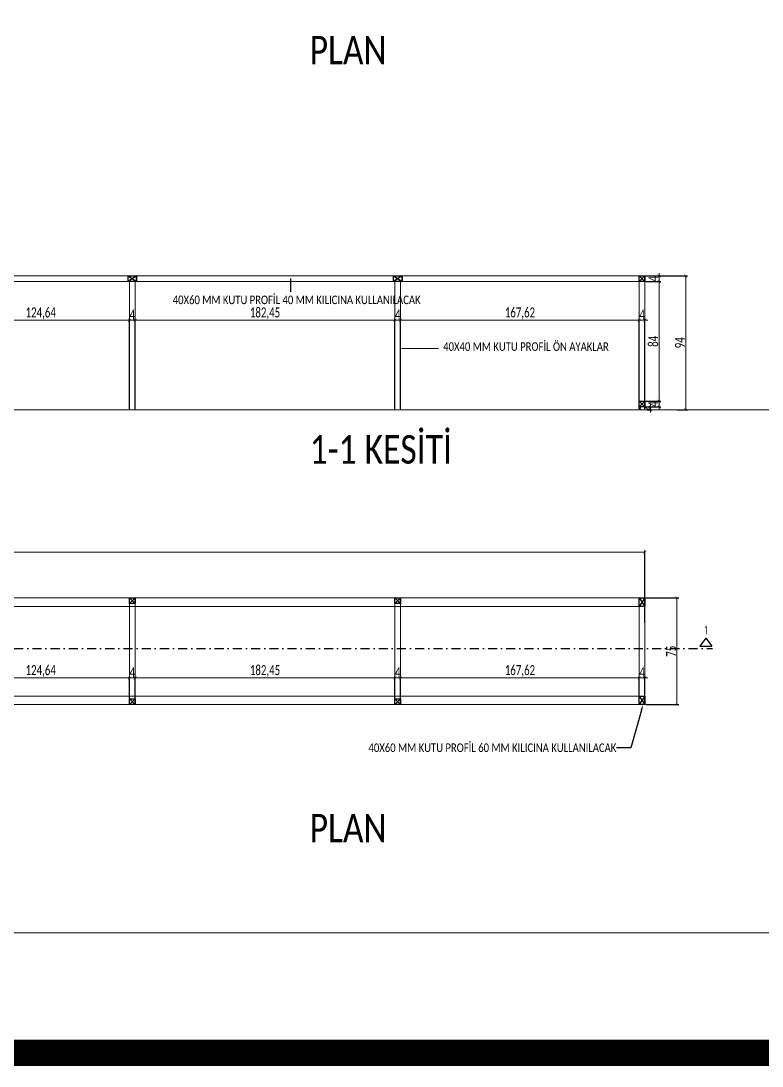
# Model space of a CAD drawing. Header units: millimetres. Extents: x -24 to 530668, y -246875 to -2983.
# Drawn here: x 273631 to 274152, y -110593 to -109859 of the extents above; entities that cross this region are included whole.
import ezdxf
from ezdxf import colors
from ezdxf.entities.mleader import LeaderData, LeaderLine
from ezdxf.math import Vec2, Vec3

# ---------------------------------------------------------------- set-up
doc = ezdxf.new("R2010")
doc.units = ezdxf.units.MM
doc.header["$PDMODE"] = 2
doc.linetypes.add('DASHDOT', pattern=[25.4, 12.7, -6.35, 0, -6.35])
doc.layers.get('0').update_dxf_attribs({"lineweight": 20})
for name, color, linetype, lineweight in [('demir-1', 103, 'Continuous', 20), ('kesitçizgisi', 7, 'DASHDOT', 25), ('KP', 167, 'Continuous', 30), ('makineekipman', 156, 'Continuous', 20), ('text', 1, 'Continuous', 20), ('ölçü', 251, 'Continuous', 5)]:
    doc.layers.add(name, color=color, linetype=linetype, lineweight=lineweight)
doc.layers.add('yazı', color=11, linetype='Continuous')
doc.styles.add('text2', font='calibri.ttf', dxfattribs={"width": 0.8})
doc.styles.add('Ölçü50', font='calibri.ttf', dxfattribs={"width": 0.7})
doc.dimstyles.new('ölçü10', dxfattribs={"dimtxt": 7, "dimasz": 2, "dimexe": 1.25, "dimexo": 0.625, "dimgap": 0.5, "dimtad": 1, "dimzin": 9, "dimtxsty": 'Ölçü50', "dimblk": 'ARCHTICK', "dimcen": 2, "dimclrd": 256, "dimclre": 256, "dimclrt": 1, "dimazin": 2, "dimtfac": 1, "dimtix": 1, "dimtmove": 0, "dimatfit": 3, "dimldrblk": 'ARCHTICK', "dimfxl": 1, "dimlwd": -1, "dimarcsym": 0})

# ---------------------------------------------------------------- blocks, each defined once
blk = doc.blocks.new('60lik')
at = {"layer": 'KP'}
blk.add_lwpolyline([(260700.19, -106004.33), (260704.19, -106004.33), (260704.19, -106010.33), (260700.19, -106010.33), (260700.19, -106004.33), (260704.19, -106010.33), (260704.19, -106004.33), (260700.19, -106010.33)], dxfattribs=at)
blk = doc.blocks.new('fdg')
at = {"layer": 'KP'}
blk.add_lwpolyline([(249315.5, -96506), (249319.5, -96506), (249319.5, -96510), (249315.5, -96510), (249315.5, -96506), (249319.5, -96510), (249319.5, -96506), (249315.5, -96510)], dxfattribs=at)
blk = doc.blocks.new('_ArchTick')
at = {"color": 0, "linetype": 'ByBlock', "const_width": 0.15}
blk.add_lwpolyline([(-0.5, -0.5), (0.5, 0.5)], dxfattribs=at)
blk = doc.blocks.new('*D393')
at = {"layer": 'DEFPOINTS', "color": 0, "transparency": 16777216}
for p in [(273707.56, -110320.36), (273582.92, -110335.08, 0), (273707.56, -110335.08, 0)]:
    blk.add_point(p, dxfattribs=at)
at = {"layer": 'ölçü', "lineweight": -2, "transparency": 16777216}
for p, q in [((273582.92, -110334.46), (273582.92, -110319.11)), ((273707.56, -110334.46), (273707.56, -110319.11))]:
    blk.add_line(p, q, dxfattribs=at)
at = {"layer": 'ölçü', "transparency": 16777216}
blk.add_line((273582.92, -110320.36), (273707.56, -110320.36), dxfattribs=at)
at = {"layer": 'ölçü', "transparency": 16777216, "xscale": 2, "yscale": 2, "zscale": 2, "rotation": 180}
blk.add_blockref('_ArchTick', (273582.92, -110320.36), dxfattribs=at)
at = {"layer": 'ölçü', "transparency": 16777216, "xscale": 2, "yscale": 2, "zscale": 2}
blk.add_blockref('_ArchTick', (273707.56, -110320.36), dxfattribs=at)
at = {"layer": 'ölçü', "color": 1, "transparency": 16777216, "insert": (273645.24, -110315.54), "char_height": 7, "attachment_point": 5, "style": 'Ölçü50'}
blk.add_mtext('124,64', dxfattribs=at)
blk = doc.blocks.new('*D394')
at = {"layer": 'DEFPOINTS', "color": 0, "transparency": 16777216}
for p in [(273711.56, -110320.36), (273707.56, -110335.08, 0), (273711.56, -110335.08, 0)]:
    blk.add_point(p, dxfattribs=at)
at = {"layer": 'ölçü', "transparency": 16777216}
for p, q in [((273707.56, -110320.36), (273705.56, -110320.36)), ((273707.56, -110320.36), (273711.56, -110320.36)), ((273711.56, -110320.36), (273713.56, -110320.36))]:
    blk.add_line(p, q, dxfattribs=at)
at = {"layer": 'ölçü', "lineweight": -2, "transparency": 16777216}
for p, q in [((273707.56, -110334.46), (273707.56, -110319.11)), ((273711.56, -110334.46), (273711.56, -110319.11))]:
    blk.add_line(p, q, dxfattribs=at)
at = {"layer": 'ölçü', "transparency": 16777216, "xscale": 2, "yscale": 2, "zscale": 2}
blk.add_blockref('_ArchTick', (273707.56, -110320.36), dxfattribs=at)
at = {"layer": 'ölçü', "transparency": 16777216, "xscale": 2, "yscale": 2, "zscale": 2, "rotation": 180}
blk.add_blockref('_ArchTick', (273711.56, -110320.36), dxfattribs=at)
at = {"layer": 'ölçü', "color": 1, "transparency": 16777216, "insert": (273709.56, -110316.34), "char_height": 7, "attachment_point": 5, "style": 'Ölçü50'}
blk.add_mtext('4', dxfattribs=at)
blk = doc.blocks.new('*D395')
at = {"layer": 'DEFPOINTS', "color": 0, "transparency": 16777216}
for p in [(273894.01, -110320.36), (273711.56, -110335.08, 0), (273894.01, -110335.08, 0)]:
    blk.add_point(p, dxfattribs=at)
at = {"layer": 'ölçü', "lineweight": -2, "transparency": 16777216}
for p, q in [((273711.56, -110334.46), (273711.56, -110319.11)), ((273894.01, -110334.46), (273894.01, -110319.11))]:
    blk.add_line(p, q, dxfattribs=at)
at = {"layer": 'ölçü', "transparency": 16777216}
blk.add_line((273711.56, -110320.36), (273894.01, -110320.36), dxfattribs=at)
at = {"layer": 'ölçü', "transparency": 16777216, "xscale": 2, "yscale": 2, "zscale": 2, "rotation": 180}
blk.add_blockref('_ArchTick', (273711.56, -110320.36), dxfattribs=at)
at = {"layer": 'ölçü', "transparency": 16777216, "xscale": 2, "yscale": 2, "zscale": 2}
blk.add_blockref('_ArchTick', (273894.01, -110320.36), dxfattribs=at)
at = {"layer": 'ölçü', "color": 1, "transparency": 16777216, "insert": (273802.78, -110315.54), "char_height": 7, "attachment_point": 5, "style": 'Ölçü50'}
blk.add_mtext('182,45', dxfattribs=at)
blk = doc.blocks.new('*D396')
at = {"layer": 'DEFPOINTS', "color": 0, "transparency": 16777216}
for p in [(273898.01, -110320.36), (273894.01, -110335.08, 0), (273898.01, -110335.08, 0)]:
    blk.add_point(p, dxfattribs=at)
at = {"layer": 'ölçü', "transparency": 16777216}
for p, q in [((273894.01, -110320.36), (273892.01, -110320.36)), ((273894.01, -110320.36), (273898.01, -110320.36)), ((273898.01, -110320.36), (273900.01, -110320.36))]:
    blk.add_line(p, q, dxfattribs=at)
at = {"layer": 'ölçü', "lineweight": -2, "transparency": 16777216}
for p, q in [((273894.01, -110334.46), (273894.01, -110319.11)), ((273898.01, -110334.46), (273898.01, -110319.11))]:
    blk.add_line(p, q, dxfattribs=at)
at = {"layer": 'ölçü', "transparency": 16777216, "xscale": 2, "yscale": 2, "zscale": 2}
blk.add_blockref('_ArchTick', (273894.01, -110320.36), dxfattribs=at)
at = {"layer": 'ölçü', "transparency": 16777216, "xscale": 2, "yscale": 2, "zscale": 2, "rotation": 180}
blk.add_blockref('_ArchTick', (273898.01, -110320.36), dxfattribs=at)
at = {"layer": 'ölçü', "color": 1, "transparency": 16777216, "insert": (273896.01, -110316.34), "char_height": 7, "attachment_point": 5, "style": 'Ölçü50'}
blk.add_mtext('4', dxfattribs=at)
blk = doc.blocks.new('*D397')
at = {"layer": 'DEFPOINTS', "color": 0, "transparency": 16777216}
for p in [(274065.63, -110320.36), (273898.01, -110335.08, 0), (274065.63, -110333.08, 0)]:
    blk.add_point(p, dxfattribs=at)
at = {"layer": 'ölçü', "lineweight": -2, "transparency": 16777216}
for p, q in [((273898.01, -110334.46), (273898.01, -110319.11)), ((274065.63, -110332.46), (274065.63, -110319.11))]:
    blk.add_line(p, q, dxfattribs=at)
at = {"layer": 'ölçü', "transparency": 16777216}
blk.add_line((273898.01, -110320.36), (274065.63, -110320.36), dxfattribs=at)
at = {"layer": 'ölçü', "transparency": 16777216, "xscale": 2, "yscale": 2, "zscale": 2, "rotation": 180}
blk.add_blockref('_ArchTick', (273898.01, -110320.36), dxfattribs=at)
at = {"layer": 'ölçü', "transparency": 16777216, "xscale": 2, "yscale": 2, "zscale": 2}
blk.add_blockref('_ArchTick', (274065.63, -110320.36), dxfattribs=at)
at = {"layer": 'ölçü', "color": 1, "transparency": 16777216, "insert": (273981.82, -110315.54), "char_height": 7, "attachment_point": 5, "style": 'Ölçü50'}
blk.add_mtext('167,62', dxfattribs=at)
blk = doc.blocks.new('*D398')
at = {"layer": 'DEFPOINTS', "color": 0, "transparency": 16777216}
for p in [(274069.63, -110320.36), (274065.63, -110333.08, 0), (274069.63, -110333.08, 0)]:
    blk.add_point(p, dxfattribs=at)
at = {"layer": 'ölçü', "transparency": 16777216}
for p, q in [((274065.63, -110320.36), (274063.63, -110320.36)), ((274065.63, -110320.36), (274069.63, -110320.36)), ((274069.63, -110320.36), (274071.63, -110320.36))]:
    blk.add_line(p, q, dxfattribs=at)
at = {"layer": 'ölçü', "lineweight": -2, "transparency": 16777216}
for p, q in [((274065.63, -110332.46), (274065.63, -110319.11)), ((274069.63, -110332.46), (274069.63, -110319.11))]:
    blk.add_line(p, q, dxfattribs=at)
at = {"layer": 'ölçü', "transparency": 16777216, "xscale": 2, "yscale": 2, "zscale": 2}
blk.add_blockref('_ArchTick', (274065.63, -110320.36), dxfattribs=at)
at = {"layer": 'ölçü', "transparency": 16777216, "xscale": 2, "yscale": 2, "zscale": 2, "rotation": 180}
blk.add_blockref('_ArchTick', (274069.63, -110320.36), dxfattribs=at)
at = {"layer": 'ölçü', "color": 1, "transparency": 16777216, "insert": (274067.63, -110316.34), "char_height": 7, "attachment_point": 5, "style": 'Ölçü50'}
blk.add_mtext('4', dxfattribs=at)
blk = doc.blocks.new('*D399')
at = {"layer": 'DEFPOINTS', "color": 0, "transparency": 16777216}
for p in [(274069.63, -110264.08, 0), (274069.63, -110339.08, 0), (274092.07, -110339.08)]:
    blk.add_point(p, dxfattribs=at)
at = {"layer": 'ölçü', "lineweight": -2, "transparency": 16777216}
for p, q in [((274070.26, -110264.08), (274093.32, -110264.08)), ((274070.26, -110339.08), (274093.32, -110339.08))]:
    blk.add_line(p, q, dxfattribs=at)
at = {"layer": 'ölçü', "transparency": 16777216}
blk.add_line((274092.07, -110264.08), (274092.07, -110339.08), dxfattribs=at)
at = {"layer": 'ölçü', "transparency": 16777216, "xscale": 2, "yscale": 2, "zscale": 2}
for p, rotation in [((274092.07, -110264.08), 90), ((274092.07, -110339.08), 270)]:
    blk.add_blockref('_ArchTick', p, dxfattribs=dict(at, rotation=rotation))
at = {"layer": 'ölçü', "color": 1, "transparency": 16777216, "insert": (274088.02, -110301.58), "char_height": 7, "attachment_point": 5, "rotation": 90, "style": 'Ölçü50'}
blk.add_mtext('75', dxfattribs=at)
blk = doc.blocks.new('*D404')
at = {"layer": 'DEFPOINTS', "color": 0, "transparency": 16777216}
for p in [(274069.63, -110232.1), (272831.63, -110279.26, 0), (274069.63, -110282.03, 0)]:
    blk.add_point(p, dxfattribs=at)
at = {"layer": 'ölçü', "lineweight": -2, "transparency": 16777216}
for p, q in [((272831.63, -110278.64), (272831.63, -110230.85)), ((274069.63, -110281.4), (274069.63, -110230.85))]:
    blk.add_line(p, q, dxfattribs=at)
at = {"layer": 'ölçü', "transparency": 16777216}
blk.add_line((272831.63, -110232.1), (274069.63, -110232.1), dxfattribs=at)
at = {"layer": 'ölçü', "transparency": 16777216, "xscale": 2, "yscale": 2, "zscale": 2, "rotation": 180}
blk.add_blockref('_ArchTick', (272831.63, -110232.1), dxfattribs=at)
at = {"layer": 'ölçü', "transparency": 16777216, "xscale": 2, "yscale": 2, "zscale": 2}
blk.add_blockref('_ArchTick', (274069.63, -110232.1), dxfattribs=at)
at = {"layer": 'ölçü', "color": 1, "transparency": 16777216, "insert": (273450.63, -110228.01), "char_height": 7, "attachment_point": 5, "style": 'Ölçü50'}
blk.add_mtext('1238', dxfattribs=at)
blk = doc.blocks.new('40 60')
at = {"layer": 'KP', "elevation": 0}
blk.add_lwpolyline([(272361.71, -110717.62), (272367.71, -110717.62), (272367.71, -110721.62), (272361.71, -110721.62), (272361.71, -110717.62), (272367.71, -110721.62), (272367.71, -110717.62), (272361.71, -110721.62)], dxfattribs=at)
blk = doc.blocks.new('*D428')
at = {"layer": 'DEFPOINTS', "color": 0, "transparency": 16777216}
for p in [(273707.56, -110069.11), (273582.92, -110131.92, 0), (273707.56, -110131.92, 0)]:
    blk.add_point(p, dxfattribs=at)
at = {"layer": 'ölçü', "lineweight": -2, "transparency": 16777216}
for p, q in [((273582.92, -110131.3), (273582.92, -110067.86)), ((273707.56, -110131.3), (273707.56, -110067.86))]:
    blk.add_line(p, q, dxfattribs=at)
at = {"layer": 'ölçü', "transparency": 16777216}
blk.add_line((273582.92, -110069.11), (273707.56, -110069.11), dxfattribs=at)
at = {"layer": 'ölçü', "transparency": 16777216, "xscale": 2, "yscale": 2, "zscale": 2, "rotation": 180}
blk.add_blockref('_ArchTick', (273582.92, -110069.11), dxfattribs=at)
at = {"layer": 'ölçü', "transparency": 16777216, "xscale": 2, "yscale": 2, "zscale": 2}
blk.add_blockref('_ArchTick', (273707.56, -110069.11), dxfattribs=at)
at = {"layer": 'ölçü', "color": 1, "transparency": 16777216, "insert": (273645.24, -110064.29), "char_height": 7, "attachment_point": 5, "style": 'Ölçü50'}
blk.add_mtext('124,64', dxfattribs=at)
blk = doc.blocks.new('*D429')
at = {"layer": 'DEFPOINTS', "color": 0, "transparency": 16777216}
for p in [(273711.56, -110069.11), (273707.56, -110131.92, 0), (273711.56, -110131.92, 0)]:
    blk.add_point(p, dxfattribs=at)
at = {"layer": 'ölçü', "transparency": 16777216}
for p, q in [((273707.56, -110069.11), (273705.56, -110069.11)), ((273707.56, -110069.11), (273711.56, -110069.11)), ((273711.56, -110069.11), (273713.56, -110069.11))]:
    blk.add_line(p, q, dxfattribs=at)
at = {"layer": 'ölçü', "lineweight": -2, "transparency": 16777216}
for p, q in [((273707.56, -110131.3), (273707.56, -110067.86)), ((273711.56, -110131.3), (273711.56, -110067.86))]:
    blk.add_line(p, q, dxfattribs=at)
at = {"layer": 'ölçü', "transparency": 16777216, "xscale": 2, "yscale": 2, "zscale": 2}
blk.add_blockref('_ArchTick', (273707.56, -110069.11), dxfattribs=at)
at = {"layer": 'ölçü', "transparency": 16777216, "xscale": 2, "yscale": 2, "zscale": 2, "rotation": 180}
blk.add_blockref('_ArchTick', (273711.56, -110069.11), dxfattribs=at)
at = {"layer": 'ölçü', "color": 1, "transparency": 16777216, "insert": (273709.56, -110065.09), "char_height": 7, "attachment_point": 5, "style": 'Ölçü50'}
blk.add_mtext('4', dxfattribs=at)
blk = doc.blocks.new('*D430')
at = {"layer": 'DEFPOINTS', "color": 0, "transparency": 16777216}
for p in [(273894.01, -110069.11), (273711.56, -110131.92, 0), (273894.01, -110131.92, 0)]:
    blk.add_point(p, dxfattribs=at)
at = {"layer": 'ölçü', "lineweight": -2, "transparency": 16777216}
for p, q in [((273711.56, -110131.3), (273711.56, -110067.86)), ((273894.01, -110131.3), (273894.01, -110067.86))]:
    blk.add_line(p, q, dxfattribs=at)
at = {"layer": 'ölçü', "transparency": 16777216}
blk.add_line((273711.56, -110069.11), (273894.01, -110069.11), dxfattribs=at)
at = {"layer": 'ölçü', "transparency": 16777216, "xscale": 2, "yscale": 2, "zscale": 2, "rotation": 180}
blk.add_blockref('_ArchTick', (273711.56, -110069.11), dxfattribs=at)
at = {"layer": 'ölçü', "transparency": 16777216, "xscale": 2, "yscale": 2, "zscale": 2}
blk.add_blockref('_ArchTick', (273894.01, -110069.11), dxfattribs=at)
at = {"layer": 'ölçü', "color": 1, "transparency": 16777216, "insert": (273802.78, -110064.29), "char_height": 7, "attachment_point": 5, "style": 'Ölçü50'}
blk.add_mtext('182,45', dxfattribs=at)
blk = doc.blocks.new('*D431')
at = {"layer": 'DEFPOINTS', "color": 0, "transparency": 16777216}
for p in [(273898.01, -110069.11), (273894.01, -110131.92, 0), (273898.01, -110131.92, 0)]:
    blk.add_point(p, dxfattribs=at)
at = {"layer": 'ölçü', "transparency": 16777216}
for p, q in [((273894.01, -110069.11), (273892.01, -110069.11)), ((273894.01, -110069.11), (273898.01, -110069.11)), ((273898.01, -110069.11), (273900.01, -110069.11))]:
    blk.add_line(p, q, dxfattribs=at)
at = {"layer": 'ölçü', "lineweight": -2, "transparency": 16777216}
for p, q in [((273894.01, -110131.3), (273894.01, -110067.86)), ((273898.01, -110131.3), (273898.01, -110067.86))]:
    blk.add_line(p, q, dxfattribs=at)
at = {"layer": 'ölçü', "transparency": 16777216, "xscale": 2, "yscale": 2, "zscale": 2}
blk.add_blockref('_ArchTick', (273894.01, -110069.11), dxfattribs=at)
at = {"layer": 'ölçü', "transparency": 16777216, "xscale": 2, "yscale": 2, "zscale": 2, "rotation": 180}
blk.add_blockref('_ArchTick', (273898.01, -110069.11), dxfattribs=at)
at = {"layer": 'ölçü', "color": 1, "transparency": 16777216, "insert": (273896.01, -110065.09), "char_height": 7, "attachment_point": 5, "style": 'Ölçü50'}
blk.add_mtext('4', dxfattribs=at)
blk = doc.blocks.new('*D432')
at = {"layer": 'DEFPOINTS', "color": 0, "transparency": 16777216}
for p in [(274065.63, -110069.11), (273898.01, -110131.92, 0), (274065.63, -110131.92, 0)]:
    blk.add_point(p, dxfattribs=at)
at = {"layer": 'ölçü', "lineweight": -2, "transparency": 16777216}
for p, q in [((273898.01, -110131.3), (273898.01, -110067.86)), ((274065.63, -110131.3), (274065.63, -110067.86))]:
    blk.add_line(p, q, dxfattribs=at)
at = {"layer": 'ölçü', "transparency": 16777216}
blk.add_line((273898.01, -110069.11), (274065.63, -110069.11), dxfattribs=at)
at = {"layer": 'ölçü', "transparency": 16777216, "xscale": 2, "yscale": 2, "zscale": 2, "rotation": 180}
blk.add_blockref('_ArchTick', (273898.01, -110069.11), dxfattribs=at)
at = {"layer": 'ölçü', "transparency": 16777216, "xscale": 2, "yscale": 2, "zscale": 2}
blk.add_blockref('_ArchTick', (274065.63, -110069.11), dxfattribs=at)
at = {"layer": 'ölçü', "color": 1, "transparency": 16777216, "insert": (273981.82, -110064.29), "char_height": 7, "attachment_point": 5, "style": 'Ölçü50'}
blk.add_mtext('167,62', dxfattribs=at)
blk = doc.blocks.new('*D433')
at = {"layer": 'DEFPOINTS', "color": 0, "transparency": 16777216}
for p in [(274069.63, -110069.11), (274065.63, -110131.92, 0), (274069.63, -110131.92, 0)]:
    blk.add_point(p, dxfattribs=at)
at = {"layer": 'ölçü', "transparency": 16777216}
for p, q in [((274065.63, -110069.11), (274063.63, -110069.11)), ((274065.63, -110069.11), (274069.63, -110069.11)), ((274069.63, -110069.11), (274071.63, -110069.11))]:
    blk.add_line(p, q, dxfattribs=at)
at = {"layer": 'ölçü', "lineweight": -2, "transparency": 16777216}
for p, q in [((274065.63, -110131.3), (274065.63, -110067.86)), ((274069.63, -110131.3), (274069.63, -110067.86))]:
    blk.add_line(p, q, dxfattribs=at)
at = {"layer": 'ölçü', "transparency": 16777216, "xscale": 2, "yscale": 2, "zscale": 2}
blk.add_blockref('_ArchTick', (274065.63, -110069.11), dxfattribs=at)
at = {"layer": 'ölçü', "transparency": 16777216, "xscale": 2, "yscale": 2, "zscale": 2, "rotation": 180}
blk.add_blockref('_ArchTick', (274069.63, -110069.11), dxfattribs=at)
at = {"layer": 'ölçü', "color": 1, "transparency": 16777216, "insert": (274067.63, -110065.09), "char_height": 7, "attachment_point": 5, "style": 'Ölçü50'}
blk.add_mtext('4', dxfattribs=at)
blk = doc.blocks.new('*D434')
at = {"layer": 'DEFPOINTS', "color": 0, "transparency": 16777216}
for p in [(274069.63, -110129.92), (274073.53, -110129.92), (274070.38, -110131.92)]:
    blk.add_point(p, dxfattribs=at)
at = {"layer": 'ölçü', "lineweight": -2, "transparency": 16777216}
for p, q in [((274070.26, -110129.92), (274074.78, -110129.92)), ((274071.01, -110131.92), (274074.78, -110131.92))]:
    blk.add_line(p, q, dxfattribs=at)
at = {"layer": 'ölçü', "transparency": 16777216}
for p, q in [((274073.53, -110129.92), (274073.53, -110127.92)), ((274073.53, -110131.92), (274073.53, -110129.92)), ((274073.53, -110131.92), (274073.53, -110133.92))]:
    blk.add_line(p, q, dxfattribs=at)
at = {"layer": 'ölçü', "transparency": 16777216, "xscale": 2, "yscale": 2, "zscale": 2}
for p, rotation in [((274073.53, -110129.92), 270), ((274073.53, -110131.92), 90)]:
    blk.add_blockref('_ArchTick', p, dxfattribs=dict(at, rotation=rotation))
at = {"layer": 'ölçü', "color": 1, "transparency": 16777216, "insert": (274069.5, -110130.92), "char_height": 7, "attachment_point": 5, "rotation": 90, "style": 'Ölçü50'}
blk.add_mtext('2', dxfattribs=at)
blk = doc.blocks.new('*D435')
at = {"layer": 'DEFPOINTS', "color": 0, "transparency": 16777216}
for p in [(274069.63, -110125.92), (274071.71, -110129.92), (274079.51, -110125.92)]:
    blk.add_point(p, dxfattribs=at)
at = {"layer": 'ölçü', "transparency": 16777216}
for p, q in [((274079.51, -110125.92), (274079.51, -110123.92)), ((274079.51, -110129.92), (274079.51, -110125.92)), ((274079.51, -110129.92), (274079.51, -110131.92))]:
    blk.add_line(p, q, dxfattribs=at)
at = {"layer": 'ölçü', "lineweight": -2, "transparency": 16777216}
for p, q in [((274070.26, -110125.92), (274080.76, -110125.92)), ((274072.33, -110129.92), (274080.76, -110129.92))]:
    blk.add_line(p, q, dxfattribs=at)
at = {"layer": 'ölçü', "transparency": 16777216, "xscale": 2, "yscale": 2, "zscale": 2}
for p, rotation in [((274079.51, -110125.92), 270), ((274079.51, -110129.92), 90)]:
    blk.add_blockref('_ArchTick', p, dxfattribs=dict(at, rotation=rotation))
at = {"layer": 'ölçü', "color": 1, "transparency": 16777216, "insert": (274075.49, -110127.92), "char_height": 7, "attachment_point": 5, "rotation": 90, "style": 'Ölçü50'}
blk.add_mtext('4', dxfattribs=at)
blk = doc.blocks.new('*D436')
at = {"layer": 'DEFPOINTS', "color": 0, "transparency": 16777216}
for p in [(274069.63, -110041.92, 0), (274079.51, -110041.92), (274069.63, -110125.92)]:
    blk.add_point(p, dxfattribs=at)
at = {"layer": 'ölçü', "lineweight": -2, "transparency": 16777216}
for p, q in [((274070.26, -110041.92), (274080.76, -110041.92)), ((274070.26, -110125.92), (274080.76, -110125.92))]:
    blk.add_line(p, q, dxfattribs=at)
at = {"layer": 'ölçü', "transparency": 16777216}
blk.add_line((274079.51, -110125.92), (274079.51, -110041.92), dxfattribs=at)
at = {"layer": 'ölçü', "transparency": 16777216, "xscale": 2, "yscale": 2, "zscale": 2}
for p, rotation in [((274079.51, -110041.92), 90), ((274079.51, -110125.92), 270)]:
    blk.add_blockref('_ArchTick', p, dxfattribs=dict(at, rotation=rotation))
at = {"layer": 'ölçü', "color": 1, "transparency": 16777216, "insert": (274075.42, -110083.92), "char_height": 7, "attachment_point": 5, "rotation": 90, "style": 'Ölçü50'}
blk.add_mtext('84', dxfattribs=at)
blk = doc.blocks.new('*D437')
at = {"layer": 'DEFPOINTS', "color": 0, "transparency": 16777216}
for p in [(274069.63, -110037.92, 0), (274069.63, -110041.92, 0), (274079.51, -110037.92)]:
    blk.add_point(p, dxfattribs=at)
at = {"layer": 'ölçü', "lineweight": -2, "transparency": 16777216}
for p, q in [((274070.26, -110037.92), (274080.76, -110037.92)), ((274070.26, -110041.92), (274080.76, -110041.92))]:
    blk.add_line(p, q, dxfattribs=at)
at = {"layer": 'ölçü', "transparency": 16777216}
for p, q in [((274079.51, -110037.92), (274079.51, -110035.92)), ((274079.51, -110041.92), (274079.51, -110037.92)), ((274079.51, -110041.92), (274079.51, -110043.92))]:
    blk.add_line(p, q, dxfattribs=at)
at = {"layer": 'ölçü', "transparency": 16777216, "xscale": 2, "yscale": 2, "zscale": 2}
for p, rotation in [((274079.51, -110037.92), 270), ((274079.51, -110041.92), 90)]:
    blk.add_blockref('_ArchTick', p, dxfattribs=dict(at, rotation=rotation))
at = {"layer": 'ölçü', "color": 1, "transparency": 16777216, "insert": (274075.49, -110039.92), "char_height": 7, "attachment_point": 5, "rotation": 90, "style": 'Ölçü50'}
blk.add_mtext('4', dxfattribs=at)
blk = doc.blocks.new('*D438')
at = {"layer": 'DEFPOINTS', "color": 0, "transparency": 16777216}
for p in [(274068.38, -110037.92, 0), (274091.32, -110131.92), (274098.26, -110131.92)]:
    blk.add_point(p, dxfattribs=at)
at = {"layer": 'ölçü', "lineweight": -2, "transparency": 16777216}
for p, q in [((274069, -110037.92), (274099.51, -110037.92)), ((274091.94, -110131.92), (274099.51, -110131.92))]:
    blk.add_line(p, q, dxfattribs=at)
at = {"layer": 'ölçü', "transparency": 16777216}
blk.add_line((274098.26, -110037.92), (274098.26, -110131.92), dxfattribs=at)
at = {"layer": 'ölçü', "transparency": 16777216, "xscale": 2, "yscale": 2, "zscale": 2}
for p, rotation in [((274098.26, -110037.92), 90), ((274098.26, -110131.92), 270)]:
    blk.add_blockref('_ArchTick', p, dxfattribs=dict(at, rotation=rotation))
at = {"layer": 'ölçü', "color": 1, "transparency": 16777216, "insert": (274094.18, -110084.92), "char_height": 7, "attachment_point": 5, "rotation": 90, "style": 'Ölçü50'}
blk.add_mtext('94', dxfattribs=at)

msp = doc.modelspace()

# ---------------------------------------------------------------- linework, layer by layer
at = {"color": 1, "const_width": 18.492}
msp.add_lwpolyline([(269213.704, -109030.619), (275060.383, -109030.619), (275060.383, -110583.763), (269213.704, -110583.763)], close=True, dxfattribs=at)
msp.add_lwpolyline([(272744.997, -109085.085), (274993.667, -109085.085), (274993.667, -110499.494), (272744.997, -110499.494)], close=True)
at = {"layer": 'demir-1'}
for p, q in [((272831.632, -110037.924, 0), (274069.632, -110037.924, 0)), ((272831.632, -110041.924, 0), (274069.632, -110041.924, 0)), ((274069.632, -110037.924, 0), (274069.632, -110131.924, 0))]:
    msp.add_line(p, q, dxfattribs=at)
at = {"layer": 'demir-1', "elevation": 0}
for points in [[(273707.556, -110041.924), (273707.556, -110131.924), (273711.556, -110131.924), (273711.556, -110041.924)], [(273894.007, -110041.924), (273894.007, -110131.924), (273898.007, -110131.924), (273898.007, -110041.924)], [(274065.632, -110041.924), (274065.632, -110131.924), (274069.632, -110131.924)], [(272831.632, -110264.084), (274069.632, -110264.084)], [(272831.632, -110270.084), (274069.632, -110270.084)], [(273707.556, -110264.084), (273707.556, -110339.084)], [(273711.556, -110264.084), (273711.556, -110339.084)], [(273894.007, -110338.72), (273894.007, -110264.084)], [(273898.007, -110338.72), (273898.007, -110264.084)], [(274065.632, -110339.084), (274065.632, -110264.084)], [(274069.632, -110339.084), (274069.632, -110264.084)], [(272831.632, -110333.084), (274069.632, -110333.084)], [(274069.632, -110339.084), (272831.632, -110339.084)]]:
    msp.add_lwpolyline(points, dxfattribs=at)
at = {"layer": 'kesitçizgisi'}
for p, q in [((274112.428, -110292.479), (274108.202, -110298.111)), ((274112.428, -110292.479), (274116.654, -110298.111)), ((274108.202, -110298.111), (274116.654, -110298.111))]:
    msp.add_line(p, q, dxfattribs=at)
at = {"layer": 'kesitçizgisi', "ltscale": 0.5}
msp.add_line((272769.02, -110299.635), (274117.142, -110299.635), dxfattribs=at)
at = {"layer": 'yazı'}
msp.add_line((273820.589, -110039.776, 0), (273820.589, -110049.136, 0), dxfattribs=at)
at = {"layer": 'ölçü', "color": 11}
msp.add_lwpolyline([(273898.678, -110089.03), (273924.627, -110089.03)], dxfattribs=at)
at = {"layer": 'ölçü'}
msp.add_lwpolyline([(272717.602, -110131.924), (274941.87, -110131.924)], dxfattribs=at)

# ---------------------------------------------------------------- block references
at = {"layer": 'demir-1'}
for name, p in [('40 60', (1344.846, 679.694)), ('40 60', (1531.298, 679.694)), ('60lik', (13365.446, -4259.752, 0))]:
    msp.add_blockref(name, p, dxfattribs=at)
at = {"layer": 'makineekipman'}
for name, p in [('fdg', (24750.133, -13531.924, 0)), ('fdg', (24750.133, -13619.924, 0)), ('fdg', (24392.057, -13758.084, 0)), ('fdg', (24578.509, -13758.084, 0)), ('fdg', (24392.057, -13829.084, 0)), ('fdg', (24578.509, -13829.084, 0)), ('60lik', (13365.446, -4328.752, 0))]:
    msp.add_blockref(name, p, dxfattribs=at)

# ---------------------------------------------------------------- texts
at = {"char_height": 6, "width": 1120.30164, "attachment_point": 1, "style": 'text2'}
for s, insert in [('{\\fCalibri Light|b0|i0|c162|p34;40X60 MM KUTU PROFİL 40 MM KILICINA KULLANILACAK}', (273737.968, -110051.751, 0)), ('{\\fCalibri Light|b0|i0|c162|p34;40X40 MM KUTU PROFİL ÖN AYAKLAR}', (273927.916, -110084.573))]:
    msp.add_mtext(s, dxfattribs=dict(at, insert=insert))
at = {"layer": 'text', "color": 1, "insert": (274114.216, -110283.673), "char_height": 6, "width": 84.41262, "attachment_point": 3, "style": 'Ölçü50'}
msp.add_mtext('{\\fLucida Sans Unicode|b0|i0|c162|p34;1}', dxfattribs=at)
at = {"layer": 'yazı', "char_height": 20, "attachment_point": 1, "style": 'text2'}
for s, insert in [('PLAN ', (273834.159, -109869.342)), ('1-1 KESİTİ', (273834.159, -110149.789)), ('PLAN ', (273834.159, -110415.847))]:
    msp.add_mtext_dynamic_manual_height_columns(s, width=208.90446, gutter_width=12.5, heights=[0], dxfattribs=dict(at, insert=insert))

# ---------------------------------------------------------------- dimensions: what is measured, and where the dimension line sits
at = {"layer": 'ölçü'}
for base, p1, p2, picture, middle in [((274098.263, -110131.924), (274068.378, -110037.924, 0), (274091.32, -110131.924), '*D438', (274094.176, -110084.924)), ((274079.508, -110037.924), (274069.632, -110041.924, 0), (274069.632, -110037.924, 0), '*D437', (274075.492, -110039.924)), ((274079.508, -110041.924), (274069.632, -110125.924), (274069.632, -110041.924, 0), '*D436', (274075.422, -110083.924)), ((274079.508, -110125.924), (274071.707, -110129.924), (274069.632, -110125.924), '*D435', (274075.492, -110127.924)), ((274073.532, -110129.924), (274070.383, -110131.924), (274069.632, -110129.924), '*D434', (274069.497, -110130.924)), ((274092.072, -110339.084), (274069.632, -110264.084, 0), (274069.632, -110339.084, 0), '*D399', (274088.021, -110301.584))]:
    dim = msp.add_linear_dim(base=base, p1=p1, p2=p2, angle=90, dimstyle='ölçü10', dxfattribs=at)
    dim.commit()
    dim.dimension.update_dxf_attribs({"geometry": picture, "text_midpoint": middle})
for base, p1, p2, picture, middle in [((273707.556, -110069.109), (273582.919, -110131.924, 0), (273707.556, -110131.924, 0), '*D428', (273645.238, -110064.294)), ((273711.556, -110069.109), (273707.556, -110131.924, 0), (273711.556, -110131.924, 0), '*D429', (273709.556, -110065.093)), ((273894.007, -110069.109), (273711.556, -110131.924, 0), (273894.007, -110131.924, 0), '*D430', (273802.781, -110064.294)), ((273898.007, -110069.109), (273894.007, -110131.924, 0), (273898.007, -110131.924, 0), '*D431', (273896.007, -110065.093)), ((274065.6319, -110069.1093), (273898.0071, -110131.9235, -0.0001), (274065.6319, -110131.9235, -0.0001), '*D432', (273981.8195, -110064.2935)), ((274069.632, -110069.109), (274065.632, -110131.924, 0), (274069.632, -110131.924, 0), '*D433', (274067.632, -110065.093)), ((274069.632, -110232.097), (272831.632, -110279.265, 0), (274069.632, -110282.03, 0), '*D404', (273450.632, -110228.011))]:
    dim = msp.add_linear_dim(base=base, p1=p1, p2=p2, dimstyle='ölçü10', dxfattribs=at)
    dim.commit()
    dim.dimension.update_dxf_attribs({"geometry": picture, "text_midpoint": middle})
for base, p1, p2, picture, middle in [((273707.556, -110320.358), (273582.919, -110335.084, 0), (273707.556, -110335.084, 0), '*D393', (273645.238, -110315.542)), ((273711.556, -110320.358), (273707.556, -110335.084, 0), (273711.556, -110335.084, 0), '*D394', (273709.556, -110316.342)), ((273894.007, -110320.358), (273711.556, -110335.084, 0), (273894.007, -110335.084, 0), '*D395', (273802.781, -110315.542)), ((273898.007, -110320.358), (273894.007, -110335.084, 0), (273898.007, -110335.084, 0), '*D396', (273896.007, -110316.342)), ((274065.6319, -110320.358), (273898.0071, -110335.0843, -0.0001), (274065.6319, -110333.0843, -0.0001), '*D397', (273981.8195, -110315.5422)), ((274069.632, -110320.358), (274065.632, -110333.084, 0), (274069.632, -110333.084, 0), '*D398', (274067.632, -110316.342))]:
    dim = msp.add_linear_dim(base=base, p1=p1, p2=p2, dimstyle='ölçü10', override={"dimtmove": 1}, dxfattribs=at)
    dim.commit()
    dim.dimension.update_dxf_attribs({"geometry": picture, "text_midpoint": middle})

# ---------------------------------------------------------------- leaders
ml = msp.add_multileader_mtext('Standard')
ml.set_content('{\\fCalibri Light|b0|i0|c162|p34;40X60 MM KUTU PROFİL 60 MM KILICINA KULLANILACAK}', color=256, style='text2')
ml.set_leader_properties()
ml.build(insert=Vec2(0, 0))
ml.multileader.update_dxf_attribs({"dogleg_length": 10})
ctx = ml.context
ctx.base_point, ctx.char_height, ctx.landing_gap_size, ctx.plane_origin = Vec3(273876.044, -110369.393, 0), 6, 0.09, Vec3(274105.066, -110373.862, 0)
ctx.text_align_type = 2
notes = []
notes.append((ctx, [(0, (1, 1, 0), (274059.607, -110369.393, 0), (-1, 0), 10, [(0, [(274068.246, -110339.084, 0)], 0, [])])]))
ctx.mtext.insert, ctx.mtext.alignment, ctx.mtext.flow_direction = Vec3(274049.517, -110366.353, 0), 3, 5
for ctx, leaders in notes:
    for number, flags, end, landing, length, lines in leaders:
        leader = LeaderData()
        leader.index, (leader.has_last_leader_line, leader.has_dogleg_vector, leader.attachment_direction) = number, flags
        leader.last_leader_point, leader.dogleg_vector, leader.dogleg_length = Vec3(end), Vec3(landing), length
        for number, points, colour, breaks in lines:
            line = LeaderLine()
            line.index, line.vertices, line.color, line.breaks = number, Vec3.list(points), colors.encode_raw_color(colour), breaks
            leader.lines.append(line)
        ctx.leaders.append(leader)

doc.saveas('drawing.dxf')
